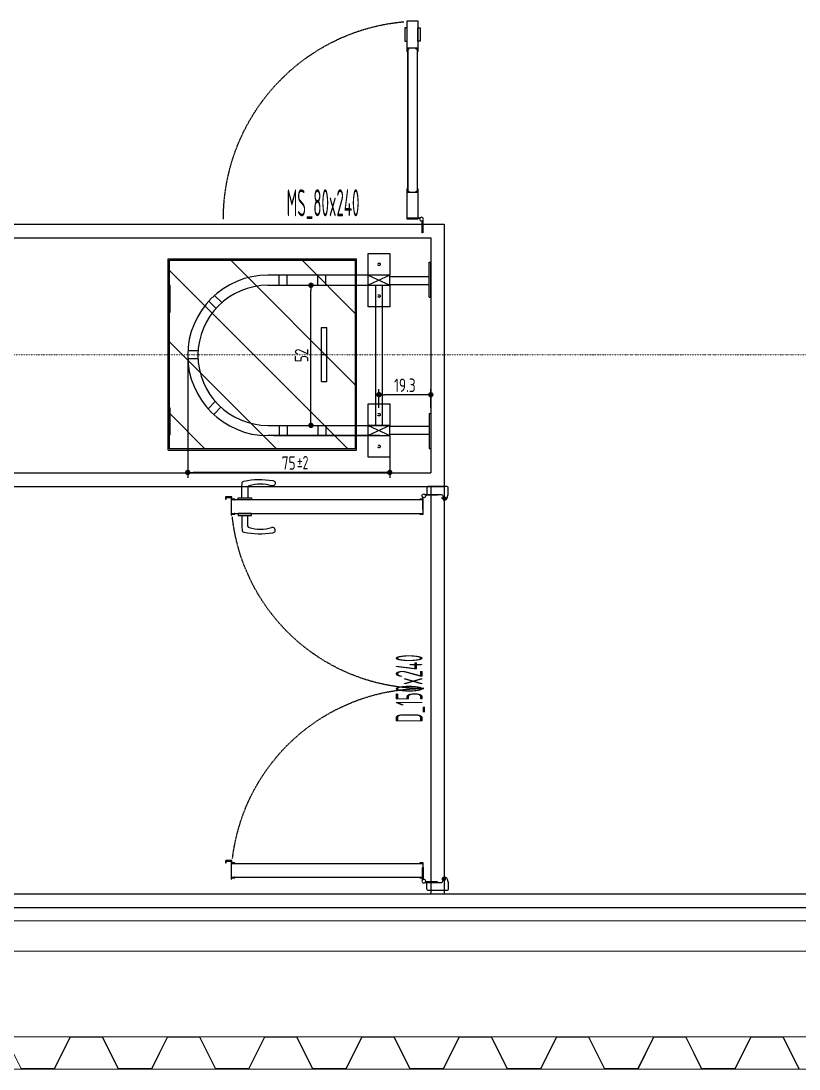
# Model space of a CAD drawing. Extents: x -32000 to 290600, y -29000 to 131250.
# Drawn here: x 255254 to 258142, y -2650 to 1239 of the extents above; entities that cross this region are included whole.
import ezdxf
from ezdxf.enums import TextEntityAlignment as Align

# ---------------------------------------------------------------- set-up
doc = ezdxf.new("R2010")
doc.units = 0
doc.header["$LTSCALE"] = 10
for name, pattern in [('H12PL3$0$JJP_三點線', [0.9, 0.3, -0.15, 0, -0.15, 0, -0.15, 0, -0.15]), ('H12PL3$0$JJP_虛線(退縮線、投影線、地下室範圍、非屬本工程、圖面分區)', [0.45, 0.3, -0.15]), ('XFDP30$0$HIDDEN', [0.3, 0.2, -0.1]), ('XFDP30$0$HIDDEN2', [0.1875, 0.125, -0.0625]), ('XFM7P30ICA$0$H12PL3$0$JJP_三點線', [0.9, 0.3, -0.15, 0, -0.15, 0, -0.15, 0, -0.15]), ('XFM7P30ICA$0$H12PL3$0$JJP_虛線(退縮線、投影線、地下室範圍、非屬本工程、圖面分區)', [0.45, 0.3, -0.15]), ('XFM7P30ICA$0$XFDP30$0$HIDDEN', [0.3, 0.2, -0.1]), ('XFM7P30ICA$0$XFDP30$0$HIDDEN2', [0.1875, 0.125, -0.0625])]:
    doc.linetypes.add(name, pattern=pattern)
for name, color, linetype in [('H12PL3$0$A-WALL-EX', 252, 'Continuous'), ('H12PL3$0$A-WALL-IN', 252, 'Continuous'), ('H12PL3$0$S-GRID', 252, 'Continuous'), ('XFDP30$0$A-Dim', 1, 'Continuous'), ('XFDP30$0$A-Door (50K)', 2, 'Continuous'), ('XFDP30$0$A-STAIR (50K)', 2, 'Continuous'), ('XFDP30$0$A-W-P1S (50K)', 2, 'Continuous'), ('XFDP30$0$A-W-P2D (50K)', 2, 'Continuous'), ('XFDP30$0$Lad-Door', 1, 'Continuous'), ('XFM7P30ICA$0$H12PL3$0$A-WALL-EX', 252, 'Continuous'), ('XFM7P30ICA$0$H12PL3$0$A-WALL-IN', 252, 'Continuous'), ('XFM7P30ICA$0$H12PL3$0$Hattch', 252, 'Continuous'), ('XFM7P30ICA$0$H12PL3$0$S-GRID', 252, 'Continuous'), ('XFM7P30ICA$0$XFDP30$0$A-Dim', 1, 'Continuous'), ('XFM7P30ICA$0$XFDP30$0$A-Door (50K)', 2, 'Continuous'), ('XFM7P30ICA$0$XFDP30$0$A-STAIR (50K)', 2, 'Continuous'), ('XFM7P30ICA$0$XFDP30$0$A-W-P1S (50K)', 2, 'Continuous'), ('XFM7P30ICA$0$XFDP30$0$A-W-P2D (50K)', 2, 'Continuous'), ('XFM7P30ICA$0$XFDP30$0$Lad-Door', 1, 'Continuous')]:
    doc.layers.add(name, color=color, linetype=linetype)
doc.styles.add('XFDP30$0$AA-TXT', font='isocp.shx', dxfattribs={"width": 0.8, "bigfont": 'china.shx'})
doc.styles.add('XFDP30$0$dim-txt', font='isocp.shx', dxfattribs={"width": 0.8, "bigfont": 'china.shx'})
doc.styles.add('XFM7P30ICA$0$XFDP30$0$AA-TXT', font='isocp.shx', dxfattribs={"width": 0.8, "bigfont": 'china.shx'})
doc.styles.add('XFM7P30ICA$0$XFDP30$0$dim-txt', font='isocp.shx', dxfattribs={"width": 0.8, "bigfont": 'china.shx'})
doc.dimstyles.new('XFDP30$0$20-dim', dxfattribs={"dimscale": 20, "dimtxt": 0.25, "dimasz": 0.1, "dimexe": 0.1, "dimexo": 0.1, "dimgap": 0.05, "dimtad": 1, "dimdec": 1, "dimdsep": 46, "dimtxsty": 'XFDP30$0$dim-txt', "dimblk": 'XFDP30$0$Dot', "dimcen": 2, "dimclrd": 256, "dimclre": 256, "dimclrt": 256, "dimadec": 0, "dimazin": 0, "dimtfac": 1, "dimtdec": 1, "dimtix": 1, "dimtmove": 2, "dimatfit": 3, "dimfxl": 1, "dimtvp": 1, "dimarcsym": 0})
doc.dimstyles.new('XFM7P30ICA$0$XFDP30$0$20-dim', dxfattribs={"dimscale": 20, "dimtxt": 0.25, "dimasz": 0.1, "dimexe": 0.1, "dimexo": 0.1, "dimgap": 0.05, "dimtad": 1, "dimdec": 1, "dimdsep": 46, "dimtxsty": 'XFM7P30ICA$0$XFDP30$0$dim-txt', "dimblk": 'XFM7P30ICA$0$XFDP30$0$Dot', "dimcen": 2, "dimclrd": 256, "dimclre": 256, "dimclrt": 256, "dimadec": 0, "dimazin": 0, "dimtfac": 1, "dimtdec": 1, "dimtix": 1, "dimtmove": 2, "dimatfit": 3, "dimfxl": 1, "dimtvp": 1, "dimarcsym": 0})
pattern_1 = [(135, (-3.226, 0), (-13.2583, -13.2583), [])]

# ---------------------------------------------------------------- blocks, each defined once
blk = doc.blocks.new('XFDP30$0$Dot')
at = {"color": 0, "linetype": 'ByBlock', "lineweight": -2}
blk.add_line((-0.5, 0), (-1, 0), dxfattribs=at)
at = {"color": 0, "linetype": 'ByBlock', "const_width": 0.5}
blk.add_lwpolyline([(-0.25, 0, 1), (0.25, 0, 1)], format="xyb", close=True, dxfattribs=at)
blk = doc.blocks.new('*D153')
at = {"layer": 'DEFPOINTS', "color": 0, "transparency": 16777216}
for p in [(-19.25, -14.61), (-19.25, -21.52), (0, -21.53)]:
    blk.add_point(p, dxfattribs=at)
at = {"layer": 'XFDP30$0$A-Dim', "lineweight": -2, "transparency": 16777216}
for p, q in [((-19.25, -19.52), (-19.25, -12.61)), ((-2, -14.61), (-17.25, -14.61)), ((0, -19.53), (0, -12.61))]:
    blk.add_line(p, q, dxfattribs=at)
at = {"layer": 'XFDP30$0$A-Dim', "lineweight": -2, "transparency": 16777216, "xscale": 2, "yscale": 2, "zscale": 2, "rotation": 180}
blk.add_blockref('XFDP30$0$Dot', (-19.25, -14.61), dxfattribs=at)
at = {"layer": 'XFDP30$0$A-Dim', "lineweight": -2, "transparency": 16777216, "xscale": 2, "yscale": 2, "zscale": 2}
blk.add_blockref('XFDP30$0$Dot', (0, -14.61), dxfattribs=at)
at = {"layer": 'XFDP30$0$A-Dim', "transparency": 16777216, "insert": (-9.63, -11.11), "char_height": 5, "attachment_point": 5, "style": 'XFDP30$0$dim-txt'}
blk.add_mtext('\\A1;19.3', dxfattribs=at)
blk = doc.blocks.new('*D154')
at = {"layer": 'DEFPOINTS', "color": 0, "transparency": 16777216}
for p in [(-90.25, 0), (-15.25, -29.8), (-90.25, -43.45)]:
    blk.add_point(p, dxfattribs=at)
at = {"layer": 'XFDP30$0$A-Dim', "lineweight": -2, "transparency": 16777216}
for p, q in [((-90.25, -2), (-90.25, -45.45)), ((-15.25, -31.8), (-15.25, -45.45)), ((-17.25, -43.45), (-88.25, -43.45))]:
    blk.add_line(p, q, dxfattribs=at)
at = {"layer": 'XFDP30$0$A-Dim', "lineweight": -2, "transparency": 16777216, "xscale": 2, "yscale": 2, "zscale": 2, "rotation": 180}
blk.add_blockref('XFDP30$0$Dot', (-90.25, -43.45), dxfattribs=at)
at = {"layer": 'XFDP30$0$A-Dim', "lineweight": -2, "transparency": 16777216, "xscale": 2, "yscale": 2, "zscale": 2}
blk.add_blockref('XFDP30$0$Dot', (-15.25, -43.45), dxfattribs=at)
at = {"layer": 'XFDP30$0$A-Dim', "transparency": 16777216, "insert": (-52.75, -39.95), "char_height": 5, "attachment_point": 5, "style": 'XFDP30$0$dim-txt'}
blk.add_mtext('\\A1;75', dxfattribs=at)
blk = doc.blocks.new('*D155')
at = {"layer": 'DEFPOINTS', "color": 0, "transparency": 16777216}
for p in [(-52.06, 26), (-44.49, 26), (-52.06, -26)]:
    blk.add_point(p, dxfattribs=at)
at = {"layer": 'XFDP30$0$A-Dim', "lineweight": -2, "transparency": 16777216}
for p, q in [((-50.06, 26), (-42.49, 26)), ((-44.49, -24), (-44.49, 24)), ((-50.06, -26), (-42.49, -26))]:
    blk.add_line(p, q, dxfattribs=at)
at = {"layer": 'XFDP30$0$A-Dim', "lineweight": -2, "transparency": 16777216, "xscale": 2, "yscale": 2, "zscale": 2}
for p, rotation in [((-44.49, 26), 90), ((-44.49, -26), 270)]:
    blk.add_blockref('XFDP30$0$Dot', p, dxfattribs=dict(at, rotation=rotation))
at = {"layer": 'XFDP30$0$A-Dim', "transparency": 16777216, "insert": (-47.99, 0), "char_height": 5, "attachment_point": 5, "rotation": 90, "style": 'XFDP30$0$dim-txt'}
blk.add_mtext('\\A1;52', dxfattribs=at)
blk = doc.blocks.new('XFDP30$0$Door-D150')
for p, q in [((10, 74), (10.8, 74)), ((10, 69.1), (10, 74)), ((10.8, 74), (10.8, 69.1)), ((10.8, 72.65), (14.8, 72.65)), ((14.76, 70.45), (10.8, 70.45)), ((14.8, 72.65), (16.19, 72.59)), ((10.8, 69.1), (10, 69.1))]:
    blk.add_line(p, q)
for points in [[(4.11, 76.6), (4.11, 78.43), (4.11, 76.6), (10.71, 76.6), (10.71, 76.45), (10.28, 76.45), (10.28, 75.38, -0.414214), (10.15, 75.26), (10.03, 75.26), (10.03, 75.38), (10.13, 75.38), (10.13, 76.36), (10, 76.36), (10, 5.54), (10.13, 5.54), (10.13, 6.52), (10.03, 6.52), (10.03, 6.64), (10.15, 6.64, -0.414214), (10.28, 6.52), (10.28, 5.42, -0.414214), (10.15, 5.3), (4.85, 5.3, -0.414214), (4.73, 5.42), (4.73, 6.52, -0.414214), (4.85, 6.64), (4.97, 6.64), (4.97, 6.52), (4.87, 6.52), (4.87, 5.54), (5, 5.54), (5, 76.36), (4.87, 76.36), (4.87, 75.38), (4.97, 75.38), (4.97, 75.26), (4.85, 75.26, -0.414214), (4.73, 75.38), (4.73, 76.36), (3.93, 76.36, -0.414214), (3.87, 76.42), (3.87, 78.61, -0.414214), (3.93, 78.67), (4.72, 78.67), (4.72, 78.43), (4.11, 78.43)], [(139.11, 76.6), (139.11, 78.43), (139.11, 76.6), (145.71, 76.6), (145.71, 76.45), (145.27, 76.45), (145.27, 75.38, -0.414214), (145.15, 75.26), (145.03, 75.26), (145.03, 75.38), (145.13, 75.38), (145.13, 76.36), (145, 76.36), (145, 5.54), (145.13, 5.54), (145.13, 6.52), (145.03, 6.52), (145.03, 6.64), (145.15, 6.64, -0.414214), (145.27, 6.52), (145.27, 5.42, -0.414214), (145.15, 5.3), (139.85, 5.3, -0.414214), (139.72, 5.42), (139.72, 6.52, -0.414214), (139.85, 6.64), (139.97, 6.64), (139.97, 6.52), (139.87, 6.52), (139.87, 5.54), (140, 5.54), (140, 76.36), (139.87, 76.36), (139.87, 75.38), (139.97, 75.38), (139.97, 75.26), (139.85, 75.26, -0.414214), (139.72, 75.38), (139.72, 76.36), (138.93, 76.36, -0.414214), (138.87, 76.42), (138.87, 78.61, -0.414214), (138.93, 78.67), (139.72, 78.67), (139.72, 78.43), (139.11, 78.43)], [(4.2, 72.65), (0.2, 72.65), (-1.19, 72.59, 0.327495), (-1.98, 71.91, 0.089847), (-2.2, 61.17, 1.144881), (-0.27, 61.61, -0.137079), (-0.27, 69.93, -0.349357), (0.24, 70.45), (4.2, 70.45)], [(4.73, -2.07, 0.306748), (4.46, -1.68), (4.14, -1.68, 0.306748), (3.87, -2.07), (3.98, -2.07, -0.414214), (4.09, -2.18), (4.09, -2.2), (3.96, -2.2), (3.96, -2.93), (4.63, -2.93), (4.63, -2.2), (4.51, -2.2), (4.51, -2.18, -0.414214), (4.62, -2.07), (4.73, -2.07), (4.8, -2.07, -0.414214), (5, -2.27), (5, -2.94, -0.320245), (4.66, -3.41), (3.05, -3.96), (0.6, -3.96, -0.414214), (0, -3.37), (0, 3.37, -0.414214), (0.6, 3.96), (3.05, 3.96), (3.05, 0), (3.05, -1.41, 0.414214), (3.71, -2.07), (3.86, -2.07)], [(145.27, -2.07, -0.306748), (145.54, -1.68), (145.86, -1.68, -0.306748), (146.13, -2.07), (146.02, -2.07, 0.414214), (145.91, -2.18), (145.91, -2.2), (146.04, -2.2), (146.04, -2.93), (145.37, -2.93), (145.37, -2.2), (145.49, -2.2), (145.49, -2.18, 0.414214), (145.38, -2.07), (145.27, -2.07), (145.2, -2.07, 0.414214), (145, -2.27), (145, -2.94, 0.320245), (145.34, -3.41), (146.95, -3.96), (149.4, -3.96, 0.414214), (150, -3.37), (150, 3.37, 0.414214), (149.4, 3.96), (146.95, 3.96), (146.95, 0), (146.95, -1.41, -0.414214), (146.29, -2.07), (146.14, -2.07)]]:
    blk.add_lwpolyline(points, format="xyb")
blk.add_lwpolyline([(5, 69.1), (5, 74), (4.2, 74), (4.2, 69.1)], close=True)
at = {"ltscale": 500}
for points in [[(3.3, 0.06), (3.3, 4.56), (3.05, 4.56), (3.05, 0.06)], [(8.53, 5.3), (4.03, 5.3), (4.03, 5.55), (8.53, 5.55)], [(141.47, 5.3), (145.97, 5.3), (145.97, 5.55), (141.47, 5.55)], [(146.7, 0.06), (146.7, 4.56), (146.95, 4.56), (146.95, 0.06)]]:
    blk.add_lwpolyline(points, close=True, dxfattribs=at)
at = {"linetype": 'XFDP30$0$HIDDEN', "ltscale": 0.1}
for centre, start, end in [((3.5, 5.1), 0, 83.7733), ((146.5, 5.1), 96.8179, 180)]:
    blk.add_arc(centre, 71.5, start, end, dxfattribs=at)
at = {"extrusion": (0, 0, -1)}
for centre, major_axis, start_param, end_param in [((14.69, 69.86), (-0.417, 0.417), 0.901482, 2.245889), ((16.12, 71.71), (-0.624, 0.624), 0.866962, 2.13291), ((-12.54, 65.92), (21.29, 21.29), 0.585307, 0.943734), ((0.39, 65.78), (10.93, 10.93), 0.51383, 1.058752), ((16.21, 61.26), (0.707, 0.707), 0.872811, 4.284184)]:
    blk.add_ellipse(centre, major_axis=major_axis, ratio=1, start_param=start_param, end_param=end_param, dxfattribs=at)
at = {"ltscale": 500, "extrusion": (0, 0, -1)}
blk.add_ellipse((3.5, 5.1), major_axis=(0.495, 0.495), ratio=1, start_param=3.926991, end_param=10.210176, dxfattribs=at)
at = {"ltscale": 500}
blk.add_ellipse((146.5, 5.1), major_axis=(-0.495, 0.495), ratio=1, start_param=3.926991, end_param=10.210176, dxfattribs=at)
at = {"color": 9, "style": 'XFDP30$0$AA-TXT', "width": 0.45}
blk.add_attdef('150X000', text='', height=10, dxfattribs=at).set_placement((75, 10.1), align=Align.MIDDLE)
blk = doc.blocks.new('XFDP30$0$GAD2205')
blk.add_lwpolyline([(0, 0.9), (-0.3, 1.2), (-18.1, 1.2, -0.414214), (-18.4, 1.5), (-18.4, 3.1, -0.414214), (-18.1, 3.4), (-13.7, 3.4, 0.414214), (-13.4, 3.7), (-13.4, 4.1, 0.414214), (-13.7, 4.4), (-18.1, 4.4, -0.414214), (-18.4, 4.7), (-18.4, 11.8, -0.414214), (-18.2, 12), (-18.2, 12, 0.414214), (-18, 12.2), (-18, 13.7, 0.72636), (-18.5, 13.9), (-19.3, 12.8, 0.158507), (-19.4, 12.6), (-19.4, 0.3, 0.414214), (-19.1, 0), (19.1, 0, 0.414214), (19.4, 0.3), (19.4, 12.6, 0.158507), (19.3, 12.8), (18.5, 13.9, 0.72636), (18, 13.7), (18, 12.2, 0.414214), (18.2, 12, -0.414214), (18.4, 11.8), (18.4, 4.7, -0.414214), (18.1, 4.4), (13.7, 4.4, 0.414214), (13.4, 4.1), (13.4, 3.7, 0.414214), (13.7, 3.4), (18.1, 3.4, -0.414214), (18.4, 3.1), (18.4, 1.5, -0.414214), (18.1, 1.2), (0.3, 1.2)], format="xyb", close=True)
blk = doc.blocks.new('XFDP30$0$Door-S80ap')
for p, q in [((8.79, 70.44), (8.79, 75.34)), ((8.79, 75.34), (9.59, 75.34)), ((9.59, 75.34), (9.59, 70.44)), ((9.59, 70.44), (8.79, 70.44))]:
    blk.add_line(p, q)
at = {"ltscale": 5}
for points in [[(8.79, 67.84), (8.79, 77.94), (4.79, 77.94), (4.79, 67.84)], [(5.05, 67.5), (5.05, 14.78), (4.99, 14.78), (4.99, 67.5)], [(8.59, 14.78), (8.53, 14.78), (8.53, 67.5), (8.59, 67.5)], [(8.79, 4.34), (8.79, 14.44), (4.79, 14.44), (4.79, 4.34)]]:
    blk.add_lwpolyline(points, close=True, dxfattribs=at)
blk.add_lwpolyline([(4.79, 70.44), (4.79, 75.34), (3.99, 75.34), (3.99, 70.44)], close=True)
blk.add_lwpolyline([(4.85, 67.91), (4.85, 66.68, 0.158507), (4.85, 66.66), (4.93, 66.55, 0.72636), (4.99, 66.57), (4.99, 66.72, 0.414214), (4.97, 66.74, -0.414214), (4.95, 66.76), (4.95, 67.47, -0.414214), (4.98, 67.5), (5.42, 67.5, 0.414214), (5.45, 67.53), (5.45, 67.57, 0.414214), (5.42, 67.6), (4.98, 67.6, -0.414214), (4.95, 67.63), (4.95, 67.79, -0.414214), (4.98, 67.82), (6.76, 67.82), (6.79, 67.85), (6.82, 67.82), (8.6, 67.82, -0.414214), (8.63, 67.79), (8.63, 67.63, -0.414214), (8.6, 67.6), (8.16, 67.6, 0.414214), (8.13, 67.57), (8.13, 67.53, 0.414214), (8.16, 67.5), (8.6, 67.5, -0.414214), (8.63, 67.47), (8.63, 66.76, -0.414214), (8.61, 66.74), (8.61, 66.74, 0.414214), (8.59, 66.72), (8.59, 66.57, 0.72636), (8.64, 66.55), (8.72, 66.66, 0.158507), (8.73, 66.68), (8.73, 67.91, 0.414214), (8.7, 67.94), (4.88, 67.94, 0.414214)], format="xyb", close=True, dxfattribs=at)
at = {"ltscale": 500}
for points in [[(8.49, 4.84), (3.99, 4.84), (3.99, 4.59), (8.49, 4.59)], [(3.25, -0.65), (3.25, 3.85), (3, 3.85), (3, -0.65)]]:
    blk.add_lwpolyline(points, close=True, dxfattribs=at)
at = {"linetype": 'XFDP30$0$HIDDEN', "ltscale": 0.1}
blk.add_arc((3.45, 4.39), 73.55, 0, 84.8641, dxfattribs=at)
at = {"ltscale": 500, "extrusion": (0, 0, -1)}
blk.add_ellipse((3.45, 4.39), major_axis=(-0.495, 0.495), ratio=1, start_param=5.497787, end_param=11.780972, dxfattribs=at)
at = {"ltscale": 5, "xscale": 0.1000000000058208, "yscale": 0.1000000000058208, "zscale": 0.1000000000058208}
blk.add_blockref('XFDP30$0$GAD2205', (6.79, 14.34), dxfattribs=at)
at = {"color": 9, "style": 'XFDP30$0$AA-TXT', "width": 0.45}
blk.add_attdef('100x240', text='', height=10, dxfattribs=at).set_placement((40, 10), align=Align.MIDDLE)
blk = doc.blocks.new('XFM7P30ICA$0$XFDP30$0$Dot')
at = {"color": 0, "linetype": 'ByBlock', "lineweight": -2}
blk.add_line((-0.5, 0), (-1, 0), dxfattribs=at)
at = {"color": 0, "linetype": 'ByBlock', "const_width": 0.5}
blk.add_lwpolyline([(-0.25, 0, 1), (0.25, 0, 1)], format="xyb", close=True, dxfattribs=at)
blk = doc.blocks.new('*D452')
at = {"layer": 'DEFPOINTS', "color": 0, "transparency": 16777216}
for p in [(-19.25, -14.61), (-19.25, -21.52), (0, -21.53)]:
    blk.add_point(p, dxfattribs=at)
at = {"layer": 'XFM7P30ICA$0$XFDP30$0$A-Dim', "lineweight": -2, "transparency": 16777216}
for p, q in [((-19.25, -19.52), (-19.25, -12.61)), ((-2, -14.61), (-17.25, -14.61)), ((0, -19.53), (0, -12.61))]:
    blk.add_line(p, q, dxfattribs=at)
at = {"layer": 'XFM7P30ICA$0$XFDP30$0$A-Dim', "lineweight": -2, "transparency": 16777216, "xscale": 2, "yscale": 2, "zscale": 2, "rotation": 180}
blk.add_blockref('XFM7P30ICA$0$XFDP30$0$Dot', (-19.25, -14.61), dxfattribs=at)
at = {"layer": 'XFM7P30ICA$0$XFDP30$0$A-Dim', "lineweight": -2, "transparency": 16777216, "xscale": 2, "yscale": 2, "zscale": 2}
blk.add_blockref('XFM7P30ICA$0$XFDP30$0$Dot', (0, -14.61), dxfattribs=at)
at = {"layer": 'XFM7P30ICA$0$XFDP30$0$A-Dim', "transparency": 16777216, "insert": (-9.63, -11.11), "char_height": 5, "attachment_point": 5, "style": 'XFM7P30ICA$0$XFDP30$0$dim-txt'}
blk.add_mtext('\\A1;19.3', dxfattribs=at)
blk = doc.blocks.new('*D453')
at = {"layer": 'DEFPOINTS', "color": 0, "transparency": 16777216}
for p in [(-90.25, 0), (-15.25, -29.8), (-90.25, -43.45)]:
    blk.add_point(p, dxfattribs=at)
at = {"layer": 'XFM7P30ICA$0$XFDP30$0$A-Dim', "lineweight": -2, "transparency": 16777216}
for p, q in [((-90.25, -2), (-90.25, -45.45)), ((-15.25, -31.8), (-15.25, -45.45)), ((-17.25, -43.45), (-88.25, -43.45))]:
    blk.add_line(p, q, dxfattribs=at)
at = {"layer": 'XFM7P30ICA$0$XFDP30$0$A-Dim', "lineweight": -2, "transparency": 16777216, "xscale": 2, "yscale": 2, "zscale": 2, "rotation": 180}
blk.add_blockref('XFM7P30ICA$0$XFDP30$0$Dot', (-90.25, -43.45), dxfattribs=at)
at = {"layer": 'XFM7P30ICA$0$XFDP30$0$A-Dim', "lineweight": -2, "transparency": 16777216, "xscale": 2, "yscale": 2, "zscale": 2}
blk.add_blockref('XFM7P30ICA$0$XFDP30$0$Dot', (-15.25, -43.45), dxfattribs=at)
at = {"layer": 'XFM7P30ICA$0$XFDP30$0$A-Dim', "transparency": 16777216, "insert": (-52.75, -39.95), "char_height": 5, "attachment_point": 5, "style": 'XFM7P30ICA$0$XFDP30$0$dim-txt'}
blk.add_mtext('\\A1;75', dxfattribs=at)
blk = doc.blocks.new('*D454')
at = {"layer": 'DEFPOINTS', "color": 0, "transparency": 16777216}
for p in [(-52.06, 26), (-44.49, 26), (-52.06, -26)]:
    blk.add_point(p, dxfattribs=at)
at = {"layer": 'XFM7P30ICA$0$XFDP30$0$A-Dim', "lineweight": -2, "transparency": 16777216}
for p, q in [((-50.06, 26), (-42.49, 26)), ((-44.49, -24), (-44.49, 24)), ((-50.06, -26), (-42.49, -26))]:
    blk.add_line(p, q, dxfattribs=at)
at = {"layer": 'XFM7P30ICA$0$XFDP30$0$A-Dim', "lineweight": -2, "transparency": 16777216, "xscale": 2, "yscale": 2, "zscale": 2}
for p, rotation in [((-44.49, 26), 90), ((-44.49, -26), 270)]:
    blk.add_blockref('XFM7P30ICA$0$XFDP30$0$Dot', p, dxfattribs=dict(at, rotation=rotation))
at = {"layer": 'XFM7P30ICA$0$XFDP30$0$A-Dim', "transparency": 16777216, "insert": (-47.99, 0), "char_height": 5, "attachment_point": 5, "rotation": 90, "style": 'XFM7P30ICA$0$XFDP30$0$dim-txt'}
blk.add_mtext('\\A1;52', dxfattribs=at)
blk = doc.blocks.new('XFM7P30ICA$0$XFDP30$0$Door-D150')
for p, q in [((10, 74), (10.8, 74)), ((10, 69.1), (10, 74)), ((10.8, 74), (10.8, 69.1)), ((10.8, 72.65), (14.8, 72.65)), ((14.76, 70.45), (10.8, 70.45)), ((14.8, 72.65), (16.19, 72.59)), ((10.8, 69.1), (10, 69.1))]:
    blk.add_line(p, q)
for points in [[(4.11, 76.6), (4.11, 78.43), (4.11, 76.6), (10.71, 76.6), (10.71, 76.45), (10.28, 76.45), (10.28, 75.38, -0.414214), (10.15, 75.26), (10.03, 75.26), (10.03, 75.38), (10.13, 75.38), (10.13, 76.36), (10, 76.36), (10, 5.54), (10.13, 5.54), (10.13, 6.52), (10.03, 6.52), (10.03, 6.64), (10.15, 6.64, -0.414214), (10.28, 6.52), (10.28, 5.42, -0.414214), (10.15, 5.3), (4.85, 5.3, -0.414214), (4.73, 5.42), (4.73, 6.52, -0.414214), (4.85, 6.64), (4.97, 6.64), (4.97, 6.52), (4.87, 6.52), (4.87, 5.54), (5, 5.54), (5, 76.36), (4.87, 76.36), (4.87, 75.38), (4.97, 75.38), (4.97, 75.26), (4.85, 75.26, -0.414214), (4.73, 75.38), (4.73, 76.36), (3.93, 76.36, -0.414214), (3.87, 76.42), (3.87, 78.61, -0.414214), (3.93, 78.67), (4.72, 78.67), (4.72, 78.43), (4.11, 78.43)], [(139.11, 76.6), (139.11, 78.43), (139.11, 76.6), (145.71, 76.6), (145.71, 76.45), (145.27, 76.45), (145.27, 75.38, -0.414214), (145.15, 75.26), (145.03, 75.26), (145.03, 75.38), (145.13, 75.38), (145.13, 76.36), (145, 76.36), (145, 5.54), (145.13, 5.54), (145.13, 6.52), (145.03, 6.52), (145.03, 6.64), (145.15, 6.64, -0.414214), (145.27, 6.52), (145.27, 5.42, -0.414214), (145.15, 5.3), (139.85, 5.3, -0.414214), (139.72, 5.42), (139.72, 6.52, -0.414214), (139.85, 6.64), (139.97, 6.64), (139.97, 6.52), (139.87, 6.52), (139.87, 5.54), (140, 5.54), (140, 76.36), (139.87, 76.36), (139.87, 75.38), (139.97, 75.38), (139.97, 75.26), (139.85, 75.26, -0.414214), (139.72, 75.38), (139.72, 76.36), (138.93, 76.36, -0.414214), (138.87, 76.42), (138.87, 78.61, -0.414214), (138.93, 78.67), (139.72, 78.67), (139.72, 78.43), (139.11, 78.43)], [(4.2, 72.65), (0.2, 72.65), (-1.19, 72.59, 0.327495), (-1.98, 71.91, 0.089847), (-2.2, 61.17, 1.144881), (-0.27, 61.61, -0.137079), (-0.27, 69.93, -0.349357), (0.24, 70.45), (4.2, 70.45)], [(4.73, -2.07, 0.306748), (4.46, -1.68), (4.14, -1.68, 0.306748), (3.87, -2.07), (3.98, -2.07, -0.414214), (4.09, -2.18), (4.09, -2.2), (3.96, -2.2), (3.96, -2.93), (4.63, -2.93), (4.63, -2.2), (4.51, -2.2), (4.51, -2.18, -0.414214), (4.62, -2.07), (4.73, -2.07), (4.8, -2.07, -0.414214), (5, -2.27), (5, -2.94, -0.320245), (4.66, -3.41), (3.05, -3.96), (0.6, -3.96, -0.414214), (0, -3.37), (0, 3.37, -0.414214), (0.6, 3.96), (3.05, 3.96), (3.05, 0), (3.05, -1.41, 0.414214), (3.71, -2.07), (3.86, -2.07)], [(145.27, -2.07, -0.306748), (145.54, -1.68), (145.86, -1.68, -0.306748), (146.13, -2.07), (146.02, -2.07, 0.414214), (145.91, -2.18), (145.91, -2.2), (146.04, -2.2), (146.04, -2.93), (145.37, -2.93), (145.37, -2.2), (145.49, -2.2), (145.49, -2.18, 0.414214), (145.38, -2.07), (145.27, -2.07), (145.2, -2.07, 0.414214), (145, -2.27), (145, -2.94, 0.320245), (145.34, -3.41), (146.95, -3.96), (149.4, -3.96, 0.414214), (150, -3.37), (150, 3.37, 0.414214), (149.4, 3.96), (146.95, 3.96), (146.95, 0), (146.95, -1.41, -0.414214), (146.29, -2.07), (146.14, -2.07)]]:
    blk.add_lwpolyline(points, format="xyb")
blk.add_lwpolyline([(5, 69.1), (5, 74), (4.2, 74), (4.2, 69.1)], close=True)
at = {"ltscale": 500}
for points in [[(3.3, 0.06), (3.3, 4.56), (3.05, 4.56), (3.05, 0.06)], [(8.53, 5.3), (4.03, 5.3), (4.03, 5.55), (8.53, 5.55)], [(141.47, 5.3), (145.97, 5.3), (145.97, 5.55), (141.47, 5.55)], [(146.7, 0.06), (146.7, 4.56), (146.95, 4.56), (146.95, 0.06)]]:
    blk.add_lwpolyline(points, close=True, dxfattribs=at)
at = {"linetype": 'XFM7P30ICA$0$XFDP30$0$HIDDEN', "ltscale": 0.1}
for centre, start, end in [((3.5, 5.1), 0, 83.7733), ((146.5, 5.1), 96.8179, 180)]:
    blk.add_arc(centre, 71.5, start, end, dxfattribs=at)
at = {"extrusion": (0, 0, -1)}
for centre, major_axis, start_param, end_param in [((14.69, 69.86), (-0.417, 0.417), 0.901482, 2.245889), ((16.12, 71.71), (-0.624, 0.624), 0.866962, 2.13291), ((-12.54, 65.92), (21.29, 21.29), 0.585307, 0.943734), ((0.39, 65.78), (10.93, 10.93), 0.51383, 1.058752), ((16.21, 61.26), (0.707, 0.707), 0.872811, 4.284184)]:
    blk.add_ellipse(centre, major_axis=major_axis, ratio=1, start_param=start_param, end_param=end_param, dxfattribs=at)
at = {"ltscale": 500, "extrusion": (0, 0, -1)}
blk.add_ellipse((3.5, 5.1), major_axis=(0.495, 0.495), ratio=1, start_param=3.926991, end_param=10.210176, dxfattribs=at)
at = {"ltscale": 500}
blk.add_ellipse((146.5, 5.1), major_axis=(-0.495, 0.495), ratio=1, start_param=3.926991, end_param=10.210176, dxfattribs=at)
at = {"color": 9, "style": 'XFM7P30ICA$0$XFDP30$0$AA-TXT', "width": 0.45}
blk.add_attdef('150X000', text='', height=10, dxfattribs=at).set_placement((75, 10.1), align=Align.MIDDLE)
blk = doc.blocks.new('XFM7P30ICA$0$XFDP30$0$GAD2205')
blk.add_lwpolyline([(0, 0.9), (-0.3, 1.2), (-18.1, 1.2, -0.414214), (-18.4, 1.5), (-18.4, 3.1, -0.414214), (-18.1, 3.4), (-13.7, 3.4, 0.414214), (-13.4, 3.7), (-13.4, 4.1, 0.414214), (-13.7, 4.4), (-18.1, 4.4, -0.414214), (-18.4, 4.7), (-18.4, 11.8, -0.414214), (-18.2, 12), (-18.2, 12, 0.414214), (-18, 12.2), (-18, 13.7, 0.72636), (-18.5, 13.9), (-19.3, 12.8, 0.158507), (-19.4, 12.6), (-19.4, 0.3, 0.414214), (-19.1, 0), (19.1, 0, 0.414214), (19.4, 0.3), (19.4, 12.6, 0.158507), (19.3, 12.8), (18.5, 13.9, 0.72636), (18, 13.7), (18, 12.2, 0.414214), (18.2, 12, -0.414214), (18.4, 11.8), (18.4, 4.7, -0.414214), (18.1, 4.4), (13.7, 4.4, 0.414214), (13.4, 4.1), (13.4, 3.7, 0.414214), (13.7, 3.4), (18.1, 3.4, -0.414214), (18.4, 3.1), (18.4, 1.5, -0.414214), (18.1, 1.2), (0.3, 1.2)], format="xyb", close=True)
blk = doc.blocks.new('XFM7P30ICA$0$XFDP30$0$Door-S80ap')
for p, q in [((8.79, 70.44), (8.79, 75.34)), ((8.79, 75.34), (9.59, 75.34)), ((9.59, 75.34), (9.59, 70.44)), ((9.59, 70.44), (8.79, 70.44))]:
    blk.add_line(p, q)
at = {"ltscale": 5}
for points in [[(8.79, 67.84), (8.79, 77.94), (4.79, 77.94), (4.79, 67.84)], [(5.05, 67.5), (5.05, 14.78), (4.99, 14.78), (4.99, 67.5)], [(8.59, 14.78), (8.53, 14.78), (8.53, 67.5), (8.59, 67.5)], [(8.79, 4.34), (8.79, 14.44), (4.79, 14.44), (4.79, 4.34)]]:
    blk.add_lwpolyline(points, close=True, dxfattribs=at)
blk.add_lwpolyline([(4.79, 70.44), (4.79, 75.34), (3.99, 75.34), (3.99, 70.44)], close=True)
blk.add_lwpolyline([(4.85, 67.91), (4.85, 66.68, 0.158507), (4.85, 66.66), (4.93, 66.55, 0.72636), (4.99, 66.57), (4.99, 66.72, 0.414214), (4.97, 66.74, -0.414214), (4.95, 66.76), (4.95, 67.47, -0.414214), (4.98, 67.5), (5.42, 67.5, 0.414214), (5.45, 67.53), (5.45, 67.57, 0.414214), (5.42, 67.6), (4.98, 67.6, -0.414214), (4.95, 67.63), (4.95, 67.79, -0.414214), (4.98, 67.82), (6.76, 67.82), (6.79, 67.85), (6.82, 67.82), (8.6, 67.82, -0.414214), (8.63, 67.79), (8.63, 67.63, -0.414214), (8.6, 67.6), (8.16, 67.6, 0.414214), (8.13, 67.57), (8.13, 67.53, 0.414214), (8.16, 67.5), (8.6, 67.5, -0.414214), (8.63, 67.47), (8.63, 66.76, -0.414214), (8.61, 66.74), (8.61, 66.74, 0.414214), (8.59, 66.72), (8.59, 66.57, 0.72636), (8.64, 66.55), (8.72, 66.66, 0.158507), (8.73, 66.68), (8.73, 67.91, 0.414214), (8.7, 67.94), (4.88, 67.94, 0.414214)], format="xyb", close=True, dxfattribs=at)
at = {"ltscale": 500}
for points in [[(8.49, 4.84), (3.99, 4.84), (3.99, 4.59), (8.49, 4.59)], [(3.25, -0.65), (3.25, 3.85), (3, 3.85), (3, -0.65)]]:
    blk.add_lwpolyline(points, close=True, dxfattribs=at)
at = {"linetype": 'XFM7P30ICA$0$XFDP30$0$HIDDEN', "ltscale": 0.1}
blk.add_arc((3.45, 4.39), 73.55, 0, 84.8641, dxfattribs=at)
at = {"ltscale": 500, "extrusion": (0, 0, -1)}
blk.add_ellipse((3.45, 4.39), major_axis=(-0.495, 0.495), ratio=1, start_param=5.497787, end_param=11.780972, dxfattribs=at)
at = {"ltscale": 5, "xscale": 0.1000000000058208, "yscale": 0.1000000000058208, "zscale": 0.1000000000058208}
blk.add_blockref('XFM7P30ICA$0$XFDP30$0$GAD2205', (6.79, 14.34), dxfattribs=at)
at = {"color": 9, "style": 'XFM7P30ICA$0$XFDP30$0$AA-TXT', "width": 0.45}
blk.add_attdef('100x240', text='', height=10, dxfattribs=at).set_placement((40, 10), align=Align.MIDDLE)
blk = doc.blocks.new('XFDP30$0$LAD-1')
at = {"layer": 'XFDP30$0$Lad-Door'}
h = blk.add_hatch(dxfattribs=at)
h.set_pattern_fill('ANSI31', color=256, scale=150, angle=90, style=0)
h.set_pattern_definition(pattern_1)
h.paths.add_polyline_path([(-97.05, -34.71), (-97.05, 35.29), (-28.05, 35.29), (-28.05, -34.71)])
at = {"color": 0}
for p, q in [((-0.6, 34.53), (0, 34.53)), ((-0.6, 21.53), (-0.6, 34.53)), ((0, 21.53), (0, 34.53)), ((-15.25, 29.8), (-60.45, 29.8)), ((-56.28, 26), (-56.28, 29.8)), ((-53.28, 26), (-53.28, 29.8)), ((-41.98, 26), (-41.98, 29.8)), ((-41.98, 26), (-41.98, 29.8)), ((-38.98, 26), (-38.98, 29.8)), ((-23.25, 26), (-23.25, 29.8)), ((-23.25, 29.8), (-15.25, 26)), ((-15.25, 29.8), (-23.25, 26)), ((-15.25, 26), (-15.25, 29.8)), ((-15.25, 29.31), (-0.6, 29.31)), ((-0.6, 25.51), (-0.6, 30.51)), ((-60.45, 26), (-15.25, 26)), ((-20.5, 26), (-20.5, -26)), ((-18, 26), (-18, -26)), ((-15.25, 26.31), (-0.6, 26.31)), ((-79.73, 17.44), (-82.42, 20.13)), ((-77.59, 19.55), (-80.29, 22.24)), ((-0.6, 21.53), (0, 21.53)), ((-86.39, 1.7), (-90.2, 1.7)), ((-86.42, -1.3), (-90.22, -1.3)), ((-80, -17.14), (-82.69, -19.84)), ((-77.89, -19.28), (-80.58, -21.97)), ((-0.6, -21.53), (0, -21.53)), ((-0.6, -21.53), (-0.6, -34.53)), ((0, -21.53), (0, -34.53)), ((-60.45, -26), (-15.25, -26)), ((-56.28, -26), (-56.28, -29.8)), ((-53.28, -26), (-53.28, -29.8)), ((-41.98, -26), (-41.98, -29.8)), ((-41.98, -26), (-41.98, -29.8)), ((-38.98, -26), (-38.98, -29.8)), ((-23.25, -29.8), (-23.25, -26)), ((-23.25, -26), (-15.25, -29.8)), ((-15.25, -26), (-23.25, -29.8)), ((-15.25, -29.8), (-15.25, -26)), ((-15.25, -26.31), (-0.6, -26.31)), ((-0.6, -25.51), (-0.6, -30.51)), ((-19, -29.8), (-60.45, -29.8)), ((-58.4, -29.8), (-15.25, -29.8)), ((-15.25, -29.31), (-0.6, -29.31)), ((-0.6, -34.53), (0, -34.53))]:
    blk.add_line(p, q, dxfattribs=at)
at = {"color": 1, "linetype": 'XFDP30$0$HIDDEN2', "ltscale": 0.1}
for points in [[(-23.25, 37.8), (-15.25, 37.8), (-15.25, 29.8), (-23.25, 29.8)], [(-23.25, 26), (-15.25, 26), (-15.25, 18), (-23.25, 18)], [(-23.25, -18), (-15.25, -18), (-15.25, -26), (-23.25, -26)], [(-23.25, -29.8), (-15.25, -29.8), (-15.25, -37.8), (-23.25, -37.8)]]:
    blk.add_lwpolyline(points, close=True, dxfattribs=at)
at = {"color": 1, "linetype": 'XFDP30$0$HIDDEN2'}
for centre in [(-19.25, 33.8), (-19.25, 22), (-19.25, -22), (-19.25, -33.8)]:
    blk.add_circle(centre, 0.476, dxfattribs=at)
at = {"color": 0}
for radius in [29.8, 26]:
    blk.add_arc((-60.45, 0), radius, 90, 270, dxfattribs=at)
at = {"layer": 'XFDP30$0$Lad-Door'}
for p, q in [((-97.55, -35.21), (-97.55, 35.79)), ((-97.55, 35.79), (-27.55, 35.79)), ((-27.55, -35.21), (-27.55, 35.79)), ((-97.55, 16.02), (-97.55, 26.02)), ((-97.55, 26.02), (-96.75, 26.02)), ((-96.75, 16.02), (-96.75, 26.02)), ((-97.55, 21.02), (-96.75, 21.02)), ((-97.55, 16.02), (-96.75, 16.02)), ((-40.64, -9.71), (-40.64, 10.29)), ((-40.64, 10.29), (-38.64, 10.29)), ((-38.64, -9.71), (-38.64, 10.29)), ((-40.64, 0.29), (-38.64, 0.29)), ((-40.64, -9.71), (-38.64, -9.71)), ((-97.55, -29.47), (-97.55, -19.47)), ((-97.55, -19.47), (-96.75, -19.47)), ((-96.75, -29.47), (-96.75, -19.47)), ((-97.55, -24.47), (-96.75, -24.47)), ((-97.55, -29.47), (-96.75, -29.47)), ((-97.55, -35.21), (-27.55, -35.21))]:
    blk.add_line(p, q, dxfattribs=at)
blk.add_lwpolyline([(-97.05, -34.71), (-97.05, 35.29), (-28.05, 35.29), (-28.05, -34.71)], close=True, dxfattribs=at)
at = {"layer": 'XFDP30$0$A-Dim', "style": 'XFDP30$0$dim-txt', "width": 0.7}
blk.add_text('%%P2', height=5, dxfattribs=at).set_placement((-47.58, -39.81), align=Align.MIDDLE)
at = {"layer": 'XFDP30$0$A-Dim'}
dim = blk.add_linear_dim(base=(-44.49, 26), p1=(-52.06, -26), p2=(-52.06, 26), angle=270, dimstyle='XFDP30$0$20-dim', override={"dimscale": 20, "dimasz": 0.1, "dimatfit": 3}, dxfattribs=at)
dim.commit()
dim.dimension.update_dxf_attribs({"geometry": '*D155', "text_midpoint": (-47.99, 0)})
for base, p1, p2, picture, middle in [((-90.25, -43.45), (-15.25, -29.8), (-90.25, 0), '*D154', (-52.75, -39.95)), ((-19.2502, -14.6081), (0, -21.5304), (-19.2502, -21.5236), '*D153', (-9.6251, -11.1081))]:
    dim = blk.add_linear_dim(base=base, p1=p1, p2=p2, dimstyle='XFDP30$0$20-dim', override={"dimscale": 20}, dxfattribs=at)
    dim.commit()
    dim.dimension.update_dxf_attribs({"geometry": picture, "text_midpoint": middle})
blk = doc.blocks.new('XFDP30')
at = {"layer": 'XFDP30$0$A-W-P1S (50K)'}
for p, q in [((249575, 485), (256825, 485)), ((256825, 485), (256825, -488)), ((249625, 435), (256775, 435)), ((256775, 435), (256775, -438)), ((252025, -438), (256775, -438)), ((251975, -488), (256825, -488)), ((243650, -2000), (259175, -2000)), ((243600, -2050), (259225, -2050))]:
    blk.add_line(p, q, dxfattribs=at)
at = {"layer": 'XFDP30$0$A-W-P2D (50K)'}
for p, q in [((256775, -488), (256775, -2000)), ((256825, -488), (256825, -2000))]:
    blk.add_line(p, q, dxfattribs=at)
at = {"layer": 'XFDP30$0$A-Door (50K)'}
ref = blk.add_blockref('XFDP30$0$Door-S80ap', (256775, 460), dxfattribs=dict(at, xscale=-10, yscale=10, zscale=10))
ref.add_attrib('100x240', 'MS_80x240', dxfattribs={"layer": '0', "color": 9, "height": 100, "rotation": 180, "style": 'XFDP30$0$AA-TXT', "text_generation_flag": 6, "width": 0.45}).set_placement((256375, 560), align=Align.MIDDLE)
ref = blk.add_blockref('XFDP30$0$Door-D150', (256800, -488), dxfattribs=dict(at, xscale=-10, yscale=10, zscale=10, rotation=90))
ref.add_attrib('150X000', 'D_150x240', dxfattribs={"layer": '0', "color": 9, "height": 100, "rotation": 90, "style": 'XFDP30$0$AA-TXT', "width": 0.45}).set_placement((256699, -1238), align=Align.MIDDLE)
at = {"layer": 'XFDP30$0$A-STAIR (50K)', "extrusion": (0, 0, -1), "xscale": -10, "yscale": 10, "zscale": -10}
blk.add_blockref('XFDP30$0$LAD-1', (-256775, -1.5), dxfattribs=at)
blk = doc.blocks.new('H12PL3')
at = {"layer": 'H12PL3$0$A-WALL-EX', "linetype": 'H12PL3$0$JJP_虛線(退縮線、投影線、地下室範圍、非屬本工程、圖面分區)', "lineweight": 0}
blk.add_line((243220, -2650), (263780, -2650), dxfattribs=at)
at = {"layer": 'H12PL3$0$A-WALL-EX', "linetype": 'H12PL3$0$JJP_虛線(退縮線、投影線、地下室範圍、非屬本工程、圖面分區)', "lineweight": 0, "flags": 128}
for points in [[(263780, -2530), (243220, -2530)], [(263780, -2530), (243220, -2530)], [(243099.97, -2650.03), (263900, -2650.03)], [(243100, -2650), (263780, -2650)]]:
    blk.add_lwpolyline(points, dxfattribs=at)
at = {"layer": 'H12PL3$0$A-WALL-EX', "lineweight": 0, "flags": 128}
for points in [[(263780, -2530), (243220, -2530)], [(243100, -2650), (263780, -2650)]]:
    blk.add_lwpolyline(points, dxfattribs=at)
at = {"layer": 'H12PL3$0$A-WALL-IN', "lineweight": 0, "flags": 128}
for points in [[(263350, -2100), (243550, -2100)], [(243550, -2212.5), (263462.5, -2212.5)]]:
    blk.add_lwpolyline(points, dxfattribs=at)
at = {"layer": 'H12PL3$0$S-GRID', "linetype": 'H12PL3$0$JJP_三點線', "lineweight": 0}
blk.add_line((-29000, 0), (289600, 0), dxfattribs=at)
blk.add_blockref('XFDP30', (0, 0))
blk = doc.blocks.new('XFM7P30ICA$0$XFDP30$0$LAD-1')
at = {"layer": 'XFM7P30ICA$0$XFDP30$0$Lad-Door'}
h = blk.add_hatch(dxfattribs=at)
h.set_pattern_fill('ANSI31', color=256, scale=150, angle=90, style=0)
h.set_pattern_definition(pattern_1)
h.paths.add_polyline_path([(-97.05, -34.71), (-97.05, 35.29), (-28.05, 35.29), (-28.05, -34.71)])
at = {"color": 0}
for p, q in [((-0.6, 34.53), (0, 34.53)), ((-0.6, 21.53), (-0.6, 34.53)), ((0, 21.53), (0, 34.53)), ((-15.25, 29.8), (-60.45, 29.8)), ((-56.28, 26), (-56.28, 29.8)), ((-53.28, 26), (-53.28, 29.8)), ((-41.98, 26), (-41.98, 29.8)), ((-41.98, 26), (-41.98, 29.8)), ((-38.98, 26), (-38.98, 29.8)), ((-23.25, 26), (-23.25, 29.8)), ((-23.25, 29.8), (-15.25, 26)), ((-15.25, 29.8), (-23.25, 26)), ((-15.25, 26), (-15.25, 29.8)), ((-15.25, 29.31), (-0.6, 29.31)), ((-0.6, 25.51), (-0.6, 30.51)), ((-60.45, 26), (-15.25, 26)), ((-20.5, 26), (-20.5, -26)), ((-18, 26), (-18, -26)), ((-15.25, 26.31), (-0.6, 26.31)), ((-79.73, 17.44), (-82.42, 20.13)), ((-77.59, 19.55), (-80.29, 22.24)), ((-0.6, 21.53), (0, 21.53)), ((-86.39, 1.7), (-90.2, 1.7)), ((-86.42, -1.3), (-90.22, -1.3)), ((-80, -17.14), (-82.69, -19.84)), ((-77.89, -19.28), (-80.58, -21.97)), ((-0.6, -21.53), (0, -21.53)), ((-0.6, -21.53), (-0.6, -34.53)), ((0, -21.53), (0, -34.53)), ((-60.45, -26), (-15.25, -26)), ((-56.28, -26), (-56.28, -29.8)), ((-53.28, -26), (-53.28, -29.8)), ((-41.98, -26), (-41.98, -29.8)), ((-41.98, -26), (-41.98, -29.8)), ((-38.98, -26), (-38.98, -29.8)), ((-23.25, -29.8), (-23.25, -26)), ((-23.25, -26), (-15.25, -29.8)), ((-15.25, -26), (-23.25, -29.8)), ((-15.25, -29.8), (-15.25, -26)), ((-15.25, -26.31), (-0.6, -26.31)), ((-0.6, -25.51), (-0.6, -30.51)), ((-19, -29.8), (-60.45, -29.8)), ((-58.4, -29.8), (-15.25, -29.8)), ((-15.25, -29.31), (-0.6, -29.31)), ((-0.6, -34.53), (0, -34.53))]:
    blk.add_line(p, q, dxfattribs=at)
at = {"color": 1, "linetype": 'XFM7P30ICA$0$XFDP30$0$HIDDEN2', "ltscale": 0.1}
for points in [[(-23.25, 37.8), (-15.25, 37.8), (-15.25, 29.8), (-23.25, 29.8)], [(-23.25, 26), (-15.25, 26), (-15.25, 18), (-23.25, 18)], [(-23.25, -18), (-15.25, -18), (-15.25, -26), (-23.25, -26)], [(-23.25, -29.8), (-15.25, -29.8), (-15.25, -37.8), (-23.25, -37.8)]]:
    blk.add_lwpolyline(points, close=True, dxfattribs=at)
at = {"color": 1, "linetype": 'XFM7P30ICA$0$XFDP30$0$HIDDEN2'}
for centre in [(-19.25, 33.8), (-19.25, 22), (-19.25, -22), (-19.25, -33.8)]:
    blk.add_circle(centre, 0.476, dxfattribs=at)
at = {"color": 0}
for radius in [29.8, 26]:
    blk.add_arc((-60.45, 0), radius, 90, 270, dxfattribs=at)
at = {"layer": 'XFM7P30ICA$0$XFDP30$0$Lad-Door'}
for p, q in [((-97.55, -35.21), (-97.55, 35.79)), ((-97.55, 35.79), (-27.55, 35.79)), ((-27.55, -35.21), (-27.55, 35.79)), ((-97.55, 16.02), (-97.55, 26.02)), ((-97.55, 26.02), (-96.75, 26.02)), ((-96.75, 16.02), (-96.75, 26.02)), ((-97.55, 21.02), (-96.75, 21.02)), ((-97.55, 16.02), (-96.75, 16.02)), ((-40.64, -9.71), (-40.64, 10.29)), ((-40.64, 10.29), (-38.64, 10.29)), ((-38.64, -9.71), (-38.64, 10.29)), ((-40.64, 0.29), (-38.64, 0.29)), ((-40.64, -9.71), (-38.64, -9.71)), ((-97.55, -29.47), (-97.55, -19.47)), ((-97.55, -19.47), (-96.75, -19.47)), ((-96.75, -29.47), (-96.75, -19.47)), ((-97.55, -24.47), (-96.75, -24.47)), ((-97.55, -29.47), (-96.75, -29.47)), ((-97.55, -35.21), (-27.55, -35.21))]:
    blk.add_line(p, q, dxfattribs=at)
blk.add_lwpolyline([(-97.05, -34.71), (-97.05, 35.29), (-28.05, 35.29), (-28.05, -34.71)], close=True, dxfattribs=at)
at = {"layer": 'XFM7P30ICA$0$XFDP30$0$A-Dim', "style": 'XFM7P30ICA$0$XFDP30$0$dim-txt', "width": 0.7}
blk.add_text('%%P2', height=5, dxfattribs=at).set_placement((-47.58, -39.81), align=Align.MIDDLE)
at = {"layer": 'XFM7P30ICA$0$XFDP30$0$A-Dim'}
dim = blk.add_linear_dim(base=(-44.49, 26), p1=(-52.06, -26), p2=(-52.06, 26), angle=270, dimstyle='XFM7P30ICA$0$XFDP30$0$20-dim', override={"dimscale": 20, "dimasz": 0.1, "dimatfit": 3}, dxfattribs=at)
dim.commit()
dim.dimension.update_dxf_attribs({"geometry": '*D454', "text_midpoint": (-47.99, 0)})
for base, p1, p2, picture, middle in [((-90.25, -43.45), (-15.25, -29.8), (-90.25, 0), '*D453', (-52.75, -39.95)), ((-19.2502, -14.6081), (0, -21.5304), (-19.2502, -21.5236), '*D452', (-9.6251, -11.1081))]:
    dim = blk.add_linear_dim(base=base, p1=p1, p2=p2, dimstyle='XFM7P30ICA$0$XFDP30$0$20-dim', override={"dimscale": 20}, dxfattribs=at)
    dim.commit()
    dim.dimension.update_dxf_attribs({"geometry": picture, "text_midpoint": middle})
blk = doc.blocks.new('XFM7P30ICA$0$XFDP30')
at = {"layer": 'XFM7P30ICA$0$XFDP30$0$A-W-P1S (50K)'}
for p, q in [((249575, 485), (256825, 485)), ((256825, 485), (256825, -488)), ((249625, 435), (256775, 435)), ((256775, 435), (256775, -438)), ((252165, -438), (256775, -438)), ((252115, -488), (256825, -488)), ((243650, -2000), (259175, -2000)), ((243600, -2050), (259225, -2050))]:
    blk.add_line(p, q, dxfattribs=at)
at = {"layer": 'XFM7P30ICA$0$XFDP30$0$A-W-P2D (50K)'}
for p, q in [((256775, -488), (256775, -2000)), ((256825, -488), (256825, -2000))]:
    blk.add_line(p, q, dxfattribs=at)
at = {"layer": 'XFM7P30ICA$0$XFDP30$0$A-Door (50K)'}
ref = blk.add_blockref('XFM7P30ICA$0$XFDP30$0$Door-S80ap', (256775, 460), dxfattribs=dict(at, xscale=-10, yscale=10, zscale=10))
ref.add_attrib('100x240', 'MS_80x240', dxfattribs={"layer": '0', "color": 9, "height": 100, "rotation": 180, "style": 'XFM7P30ICA$0$XFDP30$0$AA-TXT', "text_generation_flag": 6, "width": 0.45}).set_placement((256375, 560), align=Align.MIDDLE)
ref = blk.add_blockref('XFM7P30ICA$0$XFDP30$0$Door-D150', (256800, -488), dxfattribs=dict(at, xscale=-10, yscale=10, zscale=10, rotation=90))
ref.add_attrib('150X000', 'D_150x240', dxfattribs={"layer": '0', "color": 9, "height": 100, "rotation": 90, "style": 'XFM7P30ICA$0$XFDP30$0$AA-TXT', "width": 0.45}).set_placement((256699, -1238), align=Align.MIDDLE)
at = {"layer": 'XFM7P30ICA$0$XFDP30$0$A-STAIR (50K)', "extrusion": (0, 0, -1), "xscale": -10, "yscale": 10, "zscale": -10}
blk.add_blockref('XFM7P30ICA$0$XFDP30$0$LAD-1', (-256775, -1.5), dxfattribs=at)
blk = doc.blocks.new('XFM7P30ICA$0$H12PL3')
at = {"layer": 'XFM7P30ICA$0$H12PL3$0$A-WALL-EX', "linetype": 'XFM7P30ICA$0$H12PL3$0$JJP_虛線(退縮線、投影線、地下室範圍、非屬本工程、圖面分區)', "lineweight": 0}
blk.add_line((243220, -2650), (263780, -2650), dxfattribs=at)
at = {"layer": 'XFM7P30ICA$0$H12PL3$0$A-WALL-EX', "linetype": 'XFM7P30ICA$0$H12PL3$0$JJP_虛線(退縮線、投影線、地下室範圍、非屬本工程、圖面分區)', "lineweight": 0, "flags": 128}
for points in [[(263780, -2530), (243220, -2530)], [(263780, -2530), (243220, -2530)], [(243099.97, -2650.03), (263900, -2650.03)], [(243100, -2650), (263780, -2650)]]:
    blk.add_lwpolyline(points, dxfattribs=at)
at = {"layer": 'XFM7P30ICA$0$H12PL3$0$A-WALL-EX', "lineweight": 0, "flags": 128}
for points in [[(263780, -2530), (243220, -2530)], [(243100, -2650), (263780, -2650)]]:
    blk.add_lwpolyline(points, dxfattribs=at)
at = {"layer": 'XFM7P30ICA$0$H12PL3$0$A-WALL-IN', "lineweight": 0, "flags": 128}
for points in [[(263350, -2100), (243550, -2100)], [(243550, -2212.5), (263462.5, -2212.5)]]:
    blk.add_lwpolyline(points, dxfattribs=at)
at = {"layer": 'XFM7P30ICA$0$H12PL3$0$Hattch', "lineweight": 0}
for p, q in [((255194.92, -2530), (255254.08, -2648.32)), ((255435.95, -2530), (255376.79, -2648.32)), ((255436.99, -2531.68), (255377.83, -2650)), ((255435.95, -2530), (255555.95, -2530)), ((255436.99, -2531.68), (255554.92, -2531.68)), ((255554.92, -2531.68), (255614.08, -2650)), ((255555.95, -2530), (255615.11, -2648.32)), ((255796.99, -2530), (255737.83, -2648.32)), ((255798.03, -2531.68), (255738.87, -2650)), ((255796.99, -2530), (255916.99, -2530)), ((255798.03, -2531.68), (255915.95, -2531.68)), ((255915.95, -2531.68), (255975.11, -2650)), ((255916.99, -2530), (255976.15, -2648.32)), ((256158.03, -2530), (256098.87, -2648.32)), ((256159.07, -2531.68), (256099.91, -2650)), ((256158.03, -2530), (256278.03, -2530)), ((256159.07, -2531.68), (256276.99, -2531.68)), ((256276.99, -2531.68), (256336.15, -2650)), ((256278.03, -2530), (256337.19, -2648.32)), ((256519.07, -2530), (256459.91, -2648.32)), ((256520.11, -2531.68), (256460.95, -2650)), ((256519.07, -2530), (256639.07, -2530)), ((256520.11, -2531.68), (256638.03, -2531.68)), ((256638.03, -2531.68), (256697.19, -2650)), ((256639.07, -2530), (256698.23, -2648.32)), ((256880.11, -2530), (256820.95, -2648.32)), ((256881.15, -2531.68), (256821.99, -2650)), ((256880.11, -2530), (257000.11, -2530)), ((256881.15, -2531.68), (256999.07, -2531.68)), ((256999.07, -2531.68), (257058.23, -2650)), ((257000.11, -2530), (257059.27, -2648.32)), ((257241.15, -2530), (257181.99, -2648.32)), ((257242.18, -2531.68), (257183.02, -2650)), ((257241.15, -2530), (257361.15, -2530)), ((257242.18, -2531.68), (257360.11, -2531.68)), ((257360.11, -2531.68), (257419.27, -2650)), ((257361.15, -2530), (257420.31, -2648.32)), ((257602.18, -2530), (257543.02, -2648.32)), ((257603.22, -2531.68), (257544.06, -2650)), ((257602.18, -2530), (257722.18, -2530)), ((257603.22, -2531.68), (257721.15, -2531.68)), ((257721.15, -2531.68), (257780.31, -2650)), ((257722.18, -2530), (257781.34, -2648.32)), ((257963.22, -2530), (257904.06, -2648.32)), ((257964.26, -2531.68), (257905.1, -2650)), ((257963.22, -2530), (258083.22, -2530)), ((257964.26, -2531.68), (258082.18, -2531.68)), ((258082.18, -2531.68), (258141.34, -2650)), ((258083.22, -2530), (258142.38, -2648.32)), ((255377.83, -2650), (255254.08, -2650)), ((255255.11, -2648.32), (255376.79, -2648.32)), ((255738.87, -2650), (255615.11, -2650)), ((255616.15, -2648.32), (255737.83, -2648.32)), ((256099.91, -2650), (255976.15, -2650)), ((255977.19, -2648.32), (256098.87, -2648.32)), ((256460.95, -2650), (256337.19, -2650)), ((256338.23, -2648.32), (256459.91, -2648.32)), ((256821.99, -2650), (256698.23, -2650)), ((256699.27, -2648.32), (256820.95, -2648.32)), ((257183.02, -2650), (257059.27, -2650)), ((257060.31, -2648.32), (257181.99, -2648.32)), ((257544.06, -2650), (257420.31, -2650)), ((257421.34, -2648.32), (257543.02, -2648.32)), ((257905.1, -2650), (257781.34, -2650)), ((257782.38, -2648.32), (257904.06, -2648.32))]:
    blk.add_line(p, q, dxfattribs=at)
at = {"layer": 'XFM7P30ICA$0$H12PL3$0$S-GRID', "linetype": 'XFM7P30ICA$0$H12PL3$0$JJP_三點線', "lineweight": 0}
blk.add_line((-29000, 0), (289600, 0), dxfattribs=at)
blk.add_blockref('XFM7P30ICA$0$XFDP30', (0, 0))
blk = doc.blocks.new('XFM7P30ICA')
for name in ['XFM7P30ICA$0$H12PL3', 'XFM7P30ICA$0$XFDP30']:
    blk.add_blockref(name, (0, 0))

msp = doc.modelspace()

# ---------------------------------------------------------------- block references
for name in ['H12PL3', 'XFM7P30ICA']:
    msp.add_blockref(name, (0, 0))

doc.saveas('drawing.dxf')
